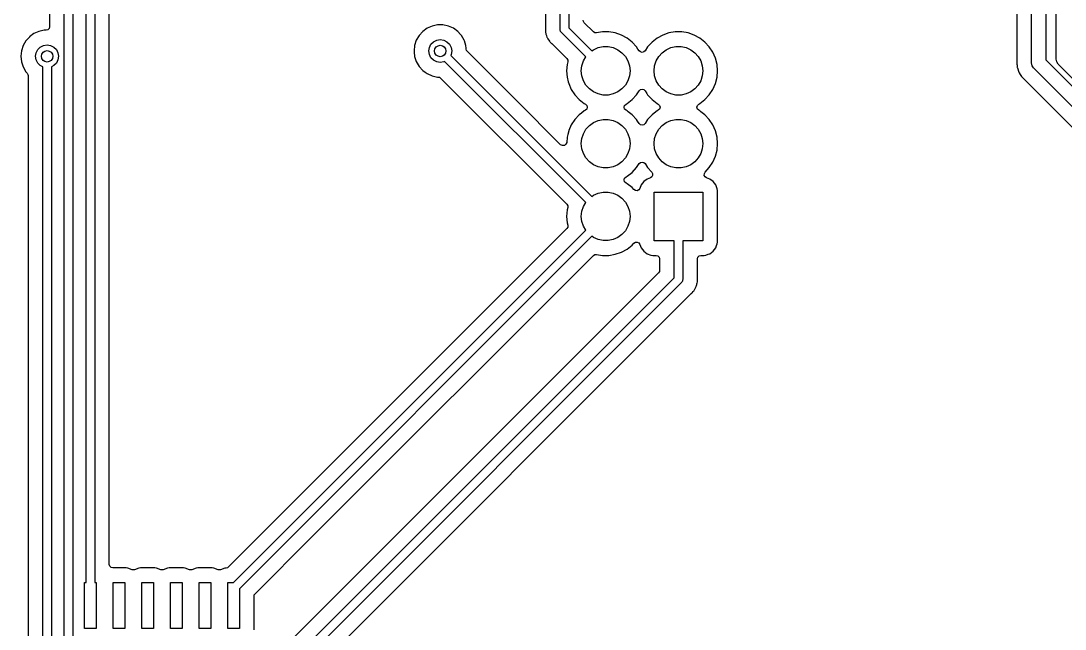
# Model space of a CAD drawing. Extents: x 15 to 269, y -160 to -43.
# Drawn here: x 136.51 to 172.94, y -137.98 to -116.76 of the extents above; entities that cross this region are included whole.
import ezdxf

# ---------------------------------------------------------------- set-up
doc = ezdxf.new("R2010")
doc.units = 0
doc.layers.add('BLACK', color=7, linetype='CONTINUOUS')

msp = doc.modelspace()

# ---------------------------------------------------------------- linework, layer by layer
at = {"layer": 'BLACK', "linetype": 'CONTINUOUS'}
for p, q in [((138.788, -136.36), (138.788, -105.218)), ((139.088, -105.156), (139.088, -136.36)), ((155.324, -117.064), (155.324, -105.256)), ((155.624, -105.194), (155.624, -117.002)), ((154.815, -105.518), (154.815, -116.978)), ((138.026, -139.298), (138.026, -109.148)), ((138.326, -109.086), (138.326, -138.76)), ((171.261, -108.975), (171.261, -118.166)), ((137.517, -109.41), (137.517, -116.967)), ((172.63, -118.1), (172.63, -111.02)), ((171.77, -118.23), (171.77, -112.82)), ((172.27, -112.82), (172.27, -118.126)), ((139.596, -135.727), (139.596, -113.033)), ((151.049, -116.905), (150.862, -116.945)), ((151.239, -116.905), (151.049, -116.905)), ((151.049, -116.905), (151.049, -116.905)), ((151.426, -116.945), (151.239, -116.905)), ((151.239, -116.905), (151.239, -116.905)), ((156.142, -116.787), (156.132, -116.74)), ((156.169, -116.828), (156.142, -116.787)), ((156.488, -117.146), (156.169, -116.828)), ((136.97, -117.208), (136.815, -117.321)), ((137.144, -117.131), (136.97, -117.208)), ((137.331, -117.091), (137.144, -117.131)), ((137.393, -117.091), (137.331, -117.091)), ((137.456, -117.074), (137.393, -117.091)), ((137.501, -117.029), (137.456, -117.074)), ((137.517, -116.967), (137.501, -117.029)), ((150.405, -117.277), (150.309, -117.442)), ((150.533, -117.135), (150.405, -117.277)), ((150.687, -117.023), (150.533, -117.135)), ((150.862, -116.945), (150.687, -117.023)), ((151.601, -117.023), (151.426, -116.945)), ((151.755, -117.135), (151.601, -117.023)), ((151.601, -117.023), (151.601, -117.023)), ((151.848, -117.238), (151.755, -117.135)), ((151.883, -117.277), (151.848, -117.238)), ((151.979, -117.442), (151.883, -117.277)), ((154.815, -116.978), (154.813, -116.999)), ((154.813, -116.999), (154.815, -117.072)), ((154.815, -117.072), (154.815, -117.076)), ((154.815, -117.076), (154.815, -117.105)), ((154.815, -117.105), (154.816, -117.11)), ((154.816, -117.11), (154.817, -117.122)), ((154.817, -117.122), (154.818, -117.168)), ((154.818, -117.168), (154.824, -117.189)), ((154.824, -117.189), (154.828, -117.208)), ((154.828, -117.208), (154.831, -117.229)), ((154.831, -117.229), (154.848, -117.272)), ((154.848, -117.272), (154.852, -117.283)), ((154.852, -117.283), (154.865, -117.328)), ((155.329, -117.083), (155.324, -117.064)), ((155.329, -117.103), (155.329, -117.083)), ((155.339, -117.12), (155.329, -117.103)), ((155.344, -117.139), (155.339, -117.12)), ((155.358, -117.153), (155.344, -117.139)), ((155.368, -117.17), (155.358, -117.153)), ((156.219, -118.021), (155.368, -117.17)), ((155.624, -117.002), (156.433, -117.811)), ((156.537, -117.177), (156.488, -117.146)), ((156.596, -117.181), (156.537, -117.177)), ((156.802, -117.146), (156.596, -117.181)), ((157.028, -117.146), (156.802, -117.146)), ((157.25, -117.184), (157.028, -117.146)), ((157.463, -117.257), (157.25, -117.184)), ((157.661, -117.364), (157.463, -117.257)), ((157.463, -117.257), (157.463, -117.257)), ((157.463, -117.257), (157.463, -117.257)), ((158.907, -117.257), (158.709, -117.364)), ((159.12, -117.184), (158.907, -117.257)), ((159.342, -117.146), (159.12, -117.184)), ((159.568, -117.146), (159.342, -117.146)), ((159.79, -117.184), (159.568, -117.146)), ((160.003, -117.257), (159.79, -117.184)), ((160.201, -117.364), (160.003, -117.257)), ((160.003, -117.257), (160.003, -117.257)), ((160.003, -117.257), (160.003, -117.257)), ((136.592, -117.628), (136.533, -117.81)), ((136.687, -117.462), (136.592, -117.628)), ((136.809, -117.328), (136.687, -117.462)), ((136.815, -117.321), (136.809, -117.328)), ((136.815, -117.321), (136.815, -117.321)), ((137.191, -117.676), (137.303, -117.619)), ((137.303, -117.619), (137.427, -117.599)), ((137.427, -117.599), (137.55, -117.619)), ((137.55, -117.619), (137.662, -117.676)), ((150.25, -117.624), (150.23, -117.814)), ((150.309, -117.442), (150.25, -117.624)), ((150.25, -117.624), (150.25, -117.624)), ((150.25, -117.624), (150.25, -117.624)), ((150.764, -117.69), (150.82, -117.579)), ((150.82, -117.579), (150.909, -117.49)), ((150.909, -117.49), (151.02, -117.434)), ((151.02, -117.434), (151.144, -117.414)), ((151.144, -117.414), (151.268, -117.434)), ((151.268, -117.434), (151.379, -117.49)), ((151.379, -117.49), (151.468, -117.579)), ((151.468, -117.579), (151.524, -117.69)), ((151.985, -117.462), (151.979, -117.442)), ((152.038, -117.624), (151.985, -117.462)), ((152.047, -117.714), (152.038, -117.624)), ((154.865, -117.328), (154.876, -117.346)), ((154.876, -117.346), (154.884, -117.364)), ((154.884, -117.364), (154.884, -117.364)), ((154.884, -117.364), (154.892, -117.384)), ((154.892, -117.384), (154.92, -117.421)), ((154.92, -117.421), (154.926, -117.431)), ((154.926, -117.431), (154.95, -117.471)), ((154.95, -117.471), (154.95, -117.471)), ((154.95, -117.471), (154.965, -117.486)), ((154.965, -117.486), (154.977, -117.501)), ((154.977, -117.501), (154.99, -117.518)), ((154.99, -117.518), (155.026, -117.548)), ((155.026, -117.548), (155.034, -117.556)), ((155.034, -117.556), (155.559, -118.08)), ((156.652, -117.697), (156.826, -117.66)), ((156.826, -117.66), (157.004, -117.66)), ((157.004, -117.66), (157.178, -117.697)), ((157.838, -117.502), (157.661, -117.364)), ((157.991, -117.668), (157.838, -117.502)), ((158.042, -117.746), (157.991, -117.668)), ((158.379, -117.668), (158.289, -117.806)), ((158.532, -117.502), (158.379, -117.668)), ((158.709, -117.364), (158.532, -117.502)), ((159.192, -117.697), (159.366, -117.66)), ((159.366, -117.66), (159.544, -117.66)), ((159.544, -117.66), (159.718, -117.697)), ((160.378, -117.502), (160.201, -117.364)), ((160.531, -117.668), (160.378, -117.502)), ((160.654, -117.856), (160.531, -117.668)), ((136.533, -117.81), (136.513, -117.999)), ((136.513, -117.999), (136.533, -118.189)), ((137.026, -117.999), (137.046, -117.876)), ((137.046, -118.123), (137.026, -117.999)), ((137.046, -117.876), (137.103, -117.764)), ((137.103, -117.764), (137.191, -117.676)), ((137.662, -117.676), (137.75, -117.764)), ((137.75, -117.764), (137.807, -117.876)), ((137.807, -117.876), (137.826, -117.999)), ((137.826, -117.999), (137.807, -118.123)), ((150.23, -117.814), (150.235, -117.856)), ((150.235, -117.856), (150.25, -118.004)), ((150.25, -118.004), (150.309, -118.186)), ((150.744, -117.814), (150.764, -117.69)), ((150.764, -117.938), (150.744, -117.814)), ((150.82, -118.049), (150.764, -117.938)), ((151.524, -117.938), (151.509, -117.967)), ((151.509, -117.967), (156.433, -122.891)), ((151.524, -117.69), (151.544, -117.814)), ((151.544, -117.814), (151.524, -117.938)), ((152.051, -117.75), (152.047, -117.714)), ((152.062, -117.791), (152.051, -117.75)), ((152.086, -117.825), (152.062, -117.791)), ((153.806, -119.545), (152.086, -117.825)), ((156.138, -118.159), (156.219, -118.021)), ((156.433, -117.811), (156.49, -117.769)), ((156.49, -117.769), (156.652, -117.697)), ((157.178, -117.697), (157.34, -117.769)), ((157.34, -117.769), (157.484, -117.873)), ((157.484, -117.873), (157.603, -118.005)), ((157.603, -118.005), (157.692, -118.159)), ((158.081, -117.806), (158.042, -117.746)), ((158.126, -117.847), (158.081, -117.806)), ((158.185, -117.862), (158.126, -117.847)), ((158.244, -117.847), (158.185, -117.862)), ((158.289, -117.806), (158.244, -117.847)), ((158.678, -118.159), (158.767, -118.005)), ((158.767, -118.005), (158.886, -117.873)), ((158.886, -117.873), (159.03, -117.769)), ((159.03, -117.769), (159.192, -117.697)), ((159.718, -117.697), (159.88, -117.769)), ((159.88, -117.769), (160.024, -117.873)), ((160.024, -117.873), (160.143, -118.005)), ((160.143, -118.005), (160.232, -118.159)), ((160.744, -118.062), (160.654, -117.856)), ((136.533, -118.189), (136.592, -118.371)), ((136.592, -118.371), (136.687, -118.536)), ((137.103, -118.235), (137.046, -118.123)), ((137.191, -118.323), (137.103, -118.235)), ((137.276, -118.366), (137.191, -118.323)), ((137.276, -140.728), (137.276, -118.366)), ((137.662, -118.323), (137.576, -118.366)), ((137.576, -118.366), (137.576, -140.666)), ((137.75, -118.235), (137.662, -118.323)), ((137.807, -118.123), (137.75, -118.235)), ((150.309, -118.186), (150.405, -118.351)), ((150.405, -118.351), (150.405, -118.351)), ((150.405, -118.351), (150.533, -118.493)), ((150.909, -118.138), (150.82, -118.049)), ((151.02, -118.194), (150.909, -118.138)), ((151.144, -118.214), (151.02, -118.194)), ((151.268, -118.194), (151.144, -118.214)), ((151.297, -118.179), (151.268, -118.194)), ((156.219, -123.101), (151.297, -118.179)), ((155.57, -118.281), (155.552, -118.505)), ((155.559, -118.08), (155.591, -118.135)), ((155.591, -118.198), (155.57, -118.281)), ((155.591, -118.135), (155.591, -118.198)), ((156.065, -118.505), (156.084, -118.328)), ((156.084, -118.328), (156.138, -118.159)), ((157.692, -118.159), (157.746, -118.328)), ((157.746, -118.328), (157.765, -118.505)), ((158.605, -118.505), (158.624, -118.328)), ((158.624, -118.328), (158.678, -118.159)), ((160.232, -118.159), (160.286, -118.328)), ((160.286, -118.328), (160.305, -118.505)), ((160.8, -118.281), (160.744, -118.062)), ((160.818, -118.505), (160.8, -118.281)), ((171.26, -118.184), (171.257, -118.208)), ((171.257, -118.208), (171.261, -118.258)), ((171.261, -118.166), (171.26, -118.184)), ((171.261, -118.258), (171.261, -118.268)), ((171.261, -118.268), (171.261, -118.274)), ((171.261, -118.274), (171.265, -118.305)), ((171.265, -118.305), (171.266, -118.309)), ((171.266, -118.309), (171.272, -118.386)), ((171.272, -118.386), (171.277, -118.405)), ((171.789, -118.326), (171.77, -118.23)), ((171.843, -118.407), (171.789, -118.326)), ((172.27, -118.126), (177.967, -123.823)), ((172.649, -118.196), (172.63, -118.1)), ((172.703, -118.277), (172.649, -118.196)), ((181.096, -126.67), (172.703, -118.277)), ((136.687, -118.536), (136.736, -118.59)), ((136.736, -118.59), (136.76, -118.629)), ((136.76, -118.629), (136.768, -118.673)), ((136.768, -118.673), (136.768, -140.642)), ((150.533, -118.493), (150.619, -118.556)), ((150.619, -118.556), (150.687, -118.605)), ((150.687, -118.605), (150.862, -118.683)), ((150.862, -118.683), (151.049, -118.722)), ((151.049, -118.722), (151.049, -118.722)), ((151.049, -118.722), (151.07, -118.722)), ((151.07, -118.722), (151.117, -118.732)), ((151.117, -118.732), (151.158, -118.759)), ((151.158, -118.759), (155.559, -123.16)), ((155.552, -118.505), (155.57, -118.729)), ((155.57, -118.729), (155.57, -118.729)), ((155.57, -118.729), (155.57, -118.729)), ((155.57, -118.729), (155.61, -118.886)), ((156.084, -118.682), (156.065, -118.505)), ((156.138, -118.851), (156.084, -118.682)), ((157.746, -118.682), (157.692, -118.851)), ((157.765, -118.505), (157.746, -118.682)), ((158.624, -118.682), (158.605, -118.505)), ((158.678, -118.851), (158.624, -118.682)), ((160.286, -118.682), (160.232, -118.851)), ((160.305, -118.505), (160.286, -118.682)), ((160.744, -118.948), (160.8, -118.729)), ((160.8, -118.729), (160.818, -118.505)), ((171.277, -118.405), (171.277, -118.406)), ((171.277, -118.406), (171.277, -118.406)), ((171.277, -118.406), (171.3, -118.47)), ((171.3, -118.47), (171.303, -118.477)), ((171.303, -118.477), (171.304, -118.481)), ((171.304, -118.481), (171.328, -118.554)), ((171.328, -118.554), (171.337, -118.572)), ((171.337, -118.572), (171.379, -118.636)), ((171.379, -118.636), (171.381, -118.639)), ((171.381, -118.639), (171.421, -118.704)), ((171.421, -118.704), (171.421, -118.704)), ((171.421, -118.704), (171.422, -118.705)), ((171.422, -118.705), (171.434, -118.72)), ((171.434, -118.72), (171.435, -118.721)), ((171.435, -118.721), (171.435, -118.721)), ((171.435, -118.721), (171.49, -118.773)), ((177.54, -124.104), (171.843, -118.407)), ((155.61, -118.886), (155.626, -118.948)), ((155.626, -118.948), (155.716, -119.154)), ((156.227, -119.005), (156.138, -118.851)), ((156.346, -119.137), (156.227, -119.005)), ((157.603, -119.005), (157.484, -119.137)), ((157.692, -118.851), (157.603, -119.005)), ((158.767, -119.005), (158.678, -118.851)), ((158.886, -119.137), (158.767, -119.005)), ((160.143, -119.005), (160.024, -119.137)), ((160.232, -118.851), (160.143, -119.005)), ((160.654, -119.154), (160.744, -118.948)), ((171.49, -118.773), (171.493, -118.775)), ((171.493, -118.775), (177.006, -124.289)), ((155.716, -119.154), (155.716, -119.154)), ((155.716, -119.154), (155.839, -119.342)), ((155.839, -119.342), (155.992, -119.508)), ((156.49, -119.241), (156.346, -119.137)), ((156.652, -119.313), (156.49, -119.241)), ((156.826, -119.35), (156.652, -119.313)), ((157.004, -119.35), (156.826, -119.35)), ((157.178, -119.313), (157.004, -119.35)), ((157.34, -119.241), (157.178, -119.313)), ((157.484, -119.137), (157.34, -119.241)), ((157.838, -119.508), (157.991, -119.342)), ((157.991, -119.342), (158.081, -119.204)), ((158.081, -119.204), (158.126, -119.163)), ((158.126, -119.163), (158.185, -119.148)), ((158.185, -119.148), (158.244, -119.163)), ((158.244, -119.163), (158.289, -119.204)), ((158.289, -119.204), (158.348, -119.294)), ((158.348, -119.294), (158.379, -119.342)), ((158.379, -119.342), (158.532, -119.508)), ((159.03, -119.241), (158.886, -119.137)), ((159.192, -119.313), (159.03, -119.241)), ((159.366, -119.35), (159.192, -119.313)), ((159.544, -119.35), (159.366, -119.35)), ((159.718, -119.313), (159.544, -119.35)), ((159.88, -119.241), (159.718, -119.313)), ((160.024, -119.137), (159.88, -119.241)), ((160.378, -119.508), (160.531, -119.342)), ((160.531, -119.342), (160.654, -119.154)), ((155.344, -121.083), (153.806, -119.545)), ((155.992, -119.508), (156.169, -119.646)), ((156.169, -119.646), (156.206, -119.666)), ((156.206, -119.666), (156.253, -119.712)), ((156.253, -119.838), (156.206, -119.884)), ((156.253, -119.712), (156.271, -119.775)), ((156.271, -119.775), (156.253, -119.838)), ((157.559, -119.775), (157.577, -119.712)), ((157.577, -119.838), (157.559, -119.775)), ((157.577, -119.712), (157.624, -119.666)), ((157.624, -119.884), (157.577, -119.838)), ((157.624, -119.666), (157.661, -119.646)), ((157.661, -119.646), (157.838, -119.508)), ((158.532, -119.508), (158.709, -119.646)), ((158.709, -119.646), (158.746, -119.666)), ((158.746, -119.666), (158.793, -119.712)), ((158.793, -119.838), (158.746, -119.884)), ((158.793, -119.712), (158.811, -119.775)), ((158.811, -119.775), (158.793, -119.838)), ((160.099, -119.775), (160.117, -119.712)), ((160.117, -119.838), (160.099, -119.775)), ((160.117, -119.712), (160.164, -119.666)), ((160.164, -119.884), (160.117, -119.838)), ((160.164, -119.666), (160.201, -119.646)), ((160.201, -119.646), (160.378, -119.508)), ((155.839, -120.208), (155.716, -120.396)), ((155.992, -120.042), (155.839, -120.208)), ((156.072, -119.98), (155.992, -120.042)), ((156.169, -119.904), (156.072, -119.98)), ((156.206, -119.884), (156.169, -119.904)), ((156.169, -119.904), (156.169, -119.904)), ((156.169, -119.904), (156.169, -119.904)), ((156.652, -120.237), (156.826, -120.2)), ((156.826, -120.2), (157.004, -120.2)), ((157.004, -120.2), (157.178, -120.237)), ((157.661, -119.904), (157.624, -119.884)), ((157.7, -119.934), (157.661, -119.904)), ((157.838, -120.042), (157.7, -119.934)), ((157.991, -120.208), (157.838, -120.042)), ((158.023, -120.257), (157.991, -120.208)), ((158.379, -120.208), (158.289, -120.346)), ((158.532, -120.042), (158.379, -120.208)), ((158.612, -119.98), (158.532, -120.042)), ((158.709, -119.904), (158.612, -119.98)), ((158.746, -119.884), (158.709, -119.904)), ((158.709, -119.904), (158.709, -119.904)), ((158.709, -119.904), (158.709, -119.904)), ((159.192, -120.237), (159.366, -120.2)), ((159.366, -120.2), (159.544, -120.2)), ((159.544, -120.2), (159.718, -120.237)), ((160.201, -119.904), (160.164, -119.884)), ((160.24, -119.934), (160.201, -119.904)), ((160.378, -120.042), (160.24, -119.934)), ((160.531, -120.208), (160.378, -120.042)), ((160.654, -120.396), (160.531, -120.208)), ((155.716, -120.396), (155.633, -120.585)), ((156.138, -120.699), (156.227, -120.545)), ((156.227, -120.545), (156.346, -120.413)), ((156.346, -120.413), (156.49, -120.309)), ((156.49, -120.309), (156.652, -120.237)), ((157.178, -120.237), (157.34, -120.309)), ((157.34, -120.309), (157.484, -120.413)), ((157.484, -120.413), (157.603, -120.545)), ((157.603, -120.545), (157.692, -120.699)), ((158.081, -120.346), (158.023, -120.257)), ((158.126, -120.387), (158.081, -120.346)), ((158.185, -120.402), (158.126, -120.387)), ((158.244, -120.387), (158.185, -120.402)), ((158.289, -120.346), (158.244, -120.387)), ((158.678, -120.699), (158.767, -120.545)), ((158.767, -120.545), (158.886, -120.413)), ((158.886, -120.413), (159.03, -120.309)), ((159.03, -120.309), (159.192, -120.237)), ((159.718, -120.237), (159.88, -120.309)), ((159.88, -120.309), (160.024, -120.413)), ((160.024, -120.413), (160.143, -120.545)), ((160.143, -120.545), (160.232, -120.699)), ((160.744, -120.602), (160.654, -120.396)), ((155.57, -120.821), (155.555, -121.005)), ((155.594, -120.728), (155.57, -120.821)), ((155.626, -120.602), (155.594, -120.728)), ((155.633, -120.585), (155.626, -120.602)), ((156.065, -121.045), (156.084, -120.868)), ((156.084, -120.868), (156.138, -120.699)), ((157.692, -120.699), (157.746, -120.868)), ((157.746, -120.868), (157.765, -121.045)), ((158.605, -121.045), (158.624, -120.868)), ((158.624, -120.868), (158.678, -120.699)), ((160.232, -120.699), (160.286, -120.868)), ((160.286, -120.868), (160.305, -121.045)), ((160.8, -120.821), (160.744, -120.602)), ((160.818, -121.045), (160.8, -120.821)), ((155.405, -121.116), (155.344, -121.083)), ((155.474, -121.111), (155.405, -121.116)), ((155.53, -121.07), (155.474, -121.111)), ((155.555, -121.005), (155.53, -121.07)), ((156.084, -121.222), (156.065, -121.045)), ((156.138, -121.391), (156.084, -121.222)), ((157.746, -121.222), (157.692, -121.391)), ((157.765, -121.045), (157.746, -121.222)), ((158.624, -121.222), (158.605, -121.045)), ((158.678, -121.391), (158.624, -121.222)), ((160.286, -121.222), (160.232, -121.391)), ((160.305, -121.045), (160.286, -121.222)), ((160.744, -121.488), (160.8, -121.269)), ((160.8, -121.269), (160.818, -121.045)), ((156.227, -121.545), (156.138, -121.391)), ((156.346, -121.677), (156.227, -121.545)), ((156.49, -121.781), (156.346, -121.677)), ((157.484, -121.677), (157.34, -121.781)), ((157.603, -121.545), (157.484, -121.677)), ((157.692, -121.391), (157.603, -121.545)), ((158.767, -121.545), (158.678, -121.391)), ((158.886, -121.677), (158.767, -121.545)), ((159.03, -121.781), (158.886, -121.677)), ((160.024, -121.677), (159.88, -121.781)), ((160.143, -121.545), (160.024, -121.677)), ((160.232, -121.391), (160.143, -121.545)), ((160.654, -121.694), (160.744, -121.488)), ((156.652, -121.853), (156.49, -121.781)), ((156.826, -121.89), (156.652, -121.853)), ((157.004, -121.89), (156.826, -121.89)), ((157.178, -121.853), (157.004, -121.89)), ((157.34, -121.781), (157.178, -121.853)), ((157.838, -122.048), (157.991, -121.882)), ((157.991, -121.882), (158.081, -121.744)), ((158.081, -121.744), (158.126, -121.703)), ((158.126, -121.703), (158.185, -121.688)), ((158.185, -121.688), (158.244, -121.703)), ((158.244, -121.703), (158.289, -121.744)), ((158.289, -121.744), (158.379, -121.882)), ((158.379, -121.882), (158.524, -122.04)), ((158.524, -122.04), (158.553, -122.093)), ((159.192, -121.853), (159.03, -121.781)), ((159.366, -121.89), (159.192, -121.853)), ((159.544, -121.89), (159.366, -121.89)), ((159.718, -121.853), (159.544, -121.89)), ((159.88, -121.781), (159.718, -121.853)), ((160.357, -122.093), (160.386, -122.04)), ((160.386, -122.04), (160.531, -121.882)), ((160.531, -121.882), (160.654, -121.694)), ((157.559, -122.315), (157.577, -122.252)), ((157.577, -122.378), (157.559, -122.315)), ((157.577, -122.252), (157.624, -122.206)), ((157.624, -122.424), (157.577, -122.378)), ((157.624, -122.206), (157.661, -122.186)), ((157.661, -122.186), (157.838, -122.048)), ((158.242, -122.372), (158.154, -122.489)), ((158.359, -122.284), (158.242, -122.372)), ((158.477, -122.24), (158.359, -122.284)), ((158.526, -122.206), (158.477, -122.24)), ((158.554, -122.153), (158.526, -122.206)), ((158.553, -122.093), (158.554, -122.153)), ((160.356, -122.153), (160.357, -122.093)), ((160.384, -122.206), (160.356, -122.153)), ((160.433, -122.24), (160.384, -122.206)), ((160.551, -122.284), (160.433, -122.24)), ((160.668, -122.372), (160.551, -122.284)), ((160.756, -122.489), (160.668, -122.372)), ((156.652, -122.777), (156.826, -122.74)), ((156.826, -122.74), (157.004, -122.74)), ((157.004, -122.74), (157.178, -122.777)), ((157.661, -122.444), (157.624, -122.424)), ((157.838, -122.582), (157.661, -122.444)), ((157.901, -122.651), (157.838, -122.582)), ((157.838, -122.582), (157.838, -122.582)), ((157.838, -122.582), (157.838, -122.582)), ((157.954, -122.685), (157.901, -122.651)), ((158.017, -122.688), (157.954, -122.685)), ((158.073, -122.661), (158.017, -122.688)), ((158.109, -122.61), (158.073, -122.661)), ((158.154, -122.489), (158.109, -122.61)), ((158.605, -124.435), (158.605, -122.735)), ((158.605, -122.735), (160.305, -122.735)), ((160.305, -122.735), (160.305, -124.435)), ((160.807, -122.626), (160.756, -122.489)), ((160.814, -122.686), (160.807, -122.626)), ((160.807, -122.626), (160.807, -122.626)), ((160.807, -122.626), (160.807, -122.626)), ((160.814, -124.484), (160.814, -122.686)), ((156.138, -123.239), (156.219, -123.101)), ((156.433, -122.891), (156.49, -122.849)), ((156.49, -122.849), (156.652, -122.777)), ((157.178, -122.777), (157.34, -122.849)), ((157.34, -122.849), (157.484, -122.953)), ((157.484, -122.953), (157.603, -123.085)), ((157.603, -123.085), (157.692, -123.239)), ((155.57, -123.361), (155.552, -123.585)), ((155.559, -123.16), (155.591, -123.215)), ((155.591, -123.278), (155.57, -123.361)), ((155.591, -123.215), (155.591, -123.278)), ((156.065, -123.585), (156.084, -123.408)), ((156.084, -123.408), (156.138, -123.239)), ((157.692, -123.239), (157.746, -123.408)), ((157.746, -123.408), (157.765, -123.585)), ((155.552, -123.585), (155.57, -123.809)), ((155.57, -123.809), (155.591, -123.892)), ((156.084, -123.762), (156.065, -123.585)), ((156.138, -123.931), (156.084, -123.762)), ((157.746, -123.762), (157.692, -123.931)), ((157.765, -123.585), (157.746, -123.762)), ((155.559, -124.01), (143.752, -135.817)), ((143.928, -136.36), (156.219, -124.069)), ((155.591, -123.955), (155.559, -124.01)), ((155.591, -123.892), (155.591, -123.955)), ((156.219, -124.069), (156.138, -123.931)), ((157.484, -124.217), (157.34, -124.321)), ((157.603, -124.085), (157.484, -124.217)), ((157.692, -123.931), (157.603, -124.085)), ((156.433, -124.279), (144.138, -136.574)), ((156.49, -124.321), (156.433, -124.279)), ((156.652, -124.393), (156.49, -124.321)), ((156.826, -124.43), (156.652, -124.393)), ((157.004, -124.43), (156.826, -124.43)), ((157.178, -124.393), (157.004, -124.43)), ((157.34, -124.321), (157.178, -124.393)), ((157.661, -124.726), (157.838, -124.588)), ((157.838, -124.588), (157.901, -124.519)), ((157.901, -124.519), (157.954, -124.485)), ((157.954, -124.485), (158.017, -124.482)), ((158.017, -124.482), (158.073, -124.509)), ((158.073, -124.509), (158.109, -124.56)), ((158.109, -124.56), (158.154, -124.681)), ((159.305, -124.435), (158.605, -124.435)), ((159.305, -125.725), (159.305, -124.435)), ((160.305, -124.435), (159.605, -124.435)), ((159.605, -124.435), (159.605, -125.787)), ((160.787, -124.597), (160.807, -124.544)), ((160.807, -124.544), (160.814, -124.484)), ((160.807, -124.544), (160.807, -124.544)), ((160.807, -124.544), (160.807, -124.544)), ((146.65, -134.781), (156.488, -124.944)), ((156.488, -124.944), (156.537, -124.913)), ((156.537, -124.913), (156.596, -124.909)), ((156.596, -124.909), (156.802, -124.944)), ((156.802, -124.944), (157.028, -124.944)), ((157.028, -124.944), (157.25, -124.906)), ((157.25, -124.906), (157.463, -124.833)), ((157.463, -124.833), (157.661, -124.726)), ((158.154, -124.681), (158.242, -124.798)), ((158.242, -124.798), (158.359, -124.886)), ((158.359, -124.886), (158.496, -124.937)), ((158.496, -124.937), (158.496, -124.937)), ((158.496, -124.937), (158.496, -124.937)), ((158.496, -124.937), (158.556, -124.944)), ((158.556, -124.944), (158.672, -124.944)), ((158.672, -124.944), (158.734, -124.96)), ((160.175, -124.96), (160.237, -124.944)), ((160.237, -124.944), (160.354, -124.944)), ((160.354, -124.944), (160.414, -124.937)), ((160.354, -124.944), (160.354, -124.944)), ((160.414, -124.937), (160.496, -124.906)), ((160.414, -124.937), (160.414, -124.937)), ((160.414, -124.937), (160.414, -124.937)), ((160.496, -124.906), (160.551, -124.886)), ((160.551, -124.886), (160.668, -124.798)), ((160.668, -124.798), (160.756, -124.681)), ((160.756, -124.681), (160.787, -124.597)), ((158.734, -124.96), (158.78, -125.005)), ((158.78, -125.005), (158.796, -125.067)), ((158.796, -125.067), (158.796, -125.463)), ((160.113, -125.067), (160.13, -125.005)), ((160.113, -125.75), (160.113, -125.067)), ((160.13, -125.005), (160.175, -124.96)), ((158.76, -125.551), (144.358, -139.953)), ((158.787, -125.51), (158.76, -125.551)), ((158.796, -125.463), (158.787, -125.51)), ((143.764, -141.266), (159.305, -125.725)), ((159.561, -125.893), (143.87, -141.584)), ((159.571, -125.876), (159.561, -125.893)), ((159.585, -125.862), (159.571, -125.876)), ((159.59, -125.843), (159.585, -125.862)), ((159.6, -125.826), (159.59, -125.843)), ((159.605, -125.787), (159.6, -125.806)), ((159.6, -125.806), (159.6, -125.826)), ((160.05, -126.072), (160.072, -126.031)), ((160.072, -126.031), (160.077, -126.01)), ((160.077, -126.01), (160.084, -125.992)), ((160.084, -125.992), (160.092, -125.972)), ((160.092, -125.972), (160.1, -125.926)), ((160.1, -125.926), (160.102, -125.915)), ((160.102, -125.915), (160.113, -125.872)), ((160.114, -125.762), (160.113, -125.75)), ((160.113, -125.849), (160.115, -125.829)), ((160.113, -125.87), (160.113, -125.849)), ((160.113, -125.872), (160.113, -125.87)), ((160.118, -125.808), (160.114, -125.762)), ((160.115, -125.829), (160.116, -125.826)), ((160.116, -125.826), (160.118, -125.808)), ((144.991, -141.182), (159.86, -126.314)), ((159.86, -126.314), (159.876, -126.3)), ((159.876, -126.3), (159.901, -126.274)), ((159.901, -126.274), (159.927, -126.247)), ((159.927, -126.247), (159.929, -126.244)), ((159.929, -126.244), (159.95, -126.223)), ((159.95, -126.223), (159.953, -126.22)), ((159.953, -126.22), (159.96, -126.211)), ((159.96, -126.211), (159.992, -126.177)), ((159.992, -126.177), (160.002, -126.158)), ((160.002, -126.158), (160.013, -126.142)), ((160.013, -126.142), (160.026, -126.125)), ((160.026, -126.125), (160.045, -126.082)), ((160.045, -126.082), (160.05, -126.072)), ((144.683, -136.748), (146.65, -134.781)), ((139.613, -135.79), (139.596, -135.727)), ((139.659, -135.835), (139.613, -135.79)), ((139.72, -135.851), (139.659, -135.835)), ((140.187, -135.851), (139.72, -135.851)), ((140.247, -135.858), (140.187, -135.851)), ((140.395, -135.913), (140.247, -135.858)), ((140.247, -135.858), (140.247, -135.858)), ((140.629, -135.858), (140.481, -135.913)), ((140.641, -135.857), (140.629, -135.858)), ((140.689, -135.851), (140.641, -135.857)), ((141.187, -135.851), (140.689, -135.851)), ((141.247, -135.858), (141.187, -135.851)), ((141.395, -135.913), (141.247, -135.858)), ((141.247, -135.858), (141.247, -135.858)), ((141.629, -135.858), (141.481, -135.913)), ((141.641, -135.857), (141.629, -135.858)), ((141.689, -135.851), (141.641, -135.857)), ((142.187, -135.851), (141.689, -135.851)), ((142.247, -135.858), (142.187, -135.851)), ((142.395, -135.913), (142.247, -135.858)), ((142.247, -135.858), (142.247, -135.858)), ((142.629, -135.858), (142.481, -135.913)), ((142.641, -135.857), (142.629, -135.858)), ((142.689, -135.851), (142.641, -135.857)), ((143.187, -135.851), (142.689, -135.851)), ((143.247, -135.858), (143.187, -135.851)), ((143.395, -135.913), (143.247, -135.858)), ((143.247, -135.858), (143.247, -135.858)), ((143.629, -135.858), (143.481, -135.913)), ((143.648, -135.856), (143.629, -135.858)), ((143.677, -135.853), (143.648, -135.856)), ((143.717, -135.841), (143.677, -135.853)), ((143.752, -135.817), (143.717, -135.841)), ((140.438, -135.921), (140.395, -135.913)), ((140.481, -135.913), (140.438, -135.921)), ((141.438, -135.921), (141.395, -135.913)), ((141.481, -135.913), (141.438, -135.921)), ((142.438, -135.921), (142.395, -135.913)), ((142.481, -135.913), (142.438, -135.921)), ((143.438, -135.921), (143.395, -135.913)), ((143.481, -135.913), (143.438, -135.921)), ((138.738, -137.96), (138.738, -136.36)), ((138.738, -136.36), (138.788, -136.36)), ((139.088, -136.36), (139.138, -136.36)), ((139.138, -136.36), (139.138, -137.96)), ((139.738, -137.96), (139.738, -136.36)), ((139.738, -136.36), (140.138, -136.36)), ((140.138, -136.36), (140.138, -137.96)), ((140.738, -137.96), (140.738, -136.36)), ((140.738, -136.36), (141.138, -136.36)), ((141.138, -136.36), (141.138, -137.96)), ((141.738, -137.96), (141.738, -136.36)), ((141.738, -136.36), (142.138, -136.36)), ((142.138, -136.36), (142.138, -137.96)), ((142.738, -137.96), (142.738, -136.36)), ((142.738, -136.36), (143.138, -136.36)), ((143.138, -136.36), (143.138, -137.96)), ((143.738, -137.96), (143.738, -136.36)), ((143.738, -136.36), (143.928, -136.36)), ((144.138, -136.574), (144.138, -137.96)), ((144.647, -136.836), (144.656, -136.789)), ((144.647, -138.009), (144.647, -136.836)), ((144.656, -136.789), (144.683, -136.748)), ((139.138, -137.96), (138.738, -137.96)), ((140.138, -137.96), (139.738, -137.96)), ((141.138, -137.96), (140.738, -137.96)), ((142.138, -137.96), (141.738, -137.96)), ((143.138, -137.96), (142.738, -137.96)), ((144.138, -137.96), (143.738, -137.96))]:
    msp.add_line(p, q, dxfattribs=at)
at = {"layer": 'BLACK'}
for centre in [(151.144, -117.814), (137.427, -117.999)]:
    msp.add_circle(centre, 0.2, dxfattribs=at)

doc.saveas('drawing.dxf')
